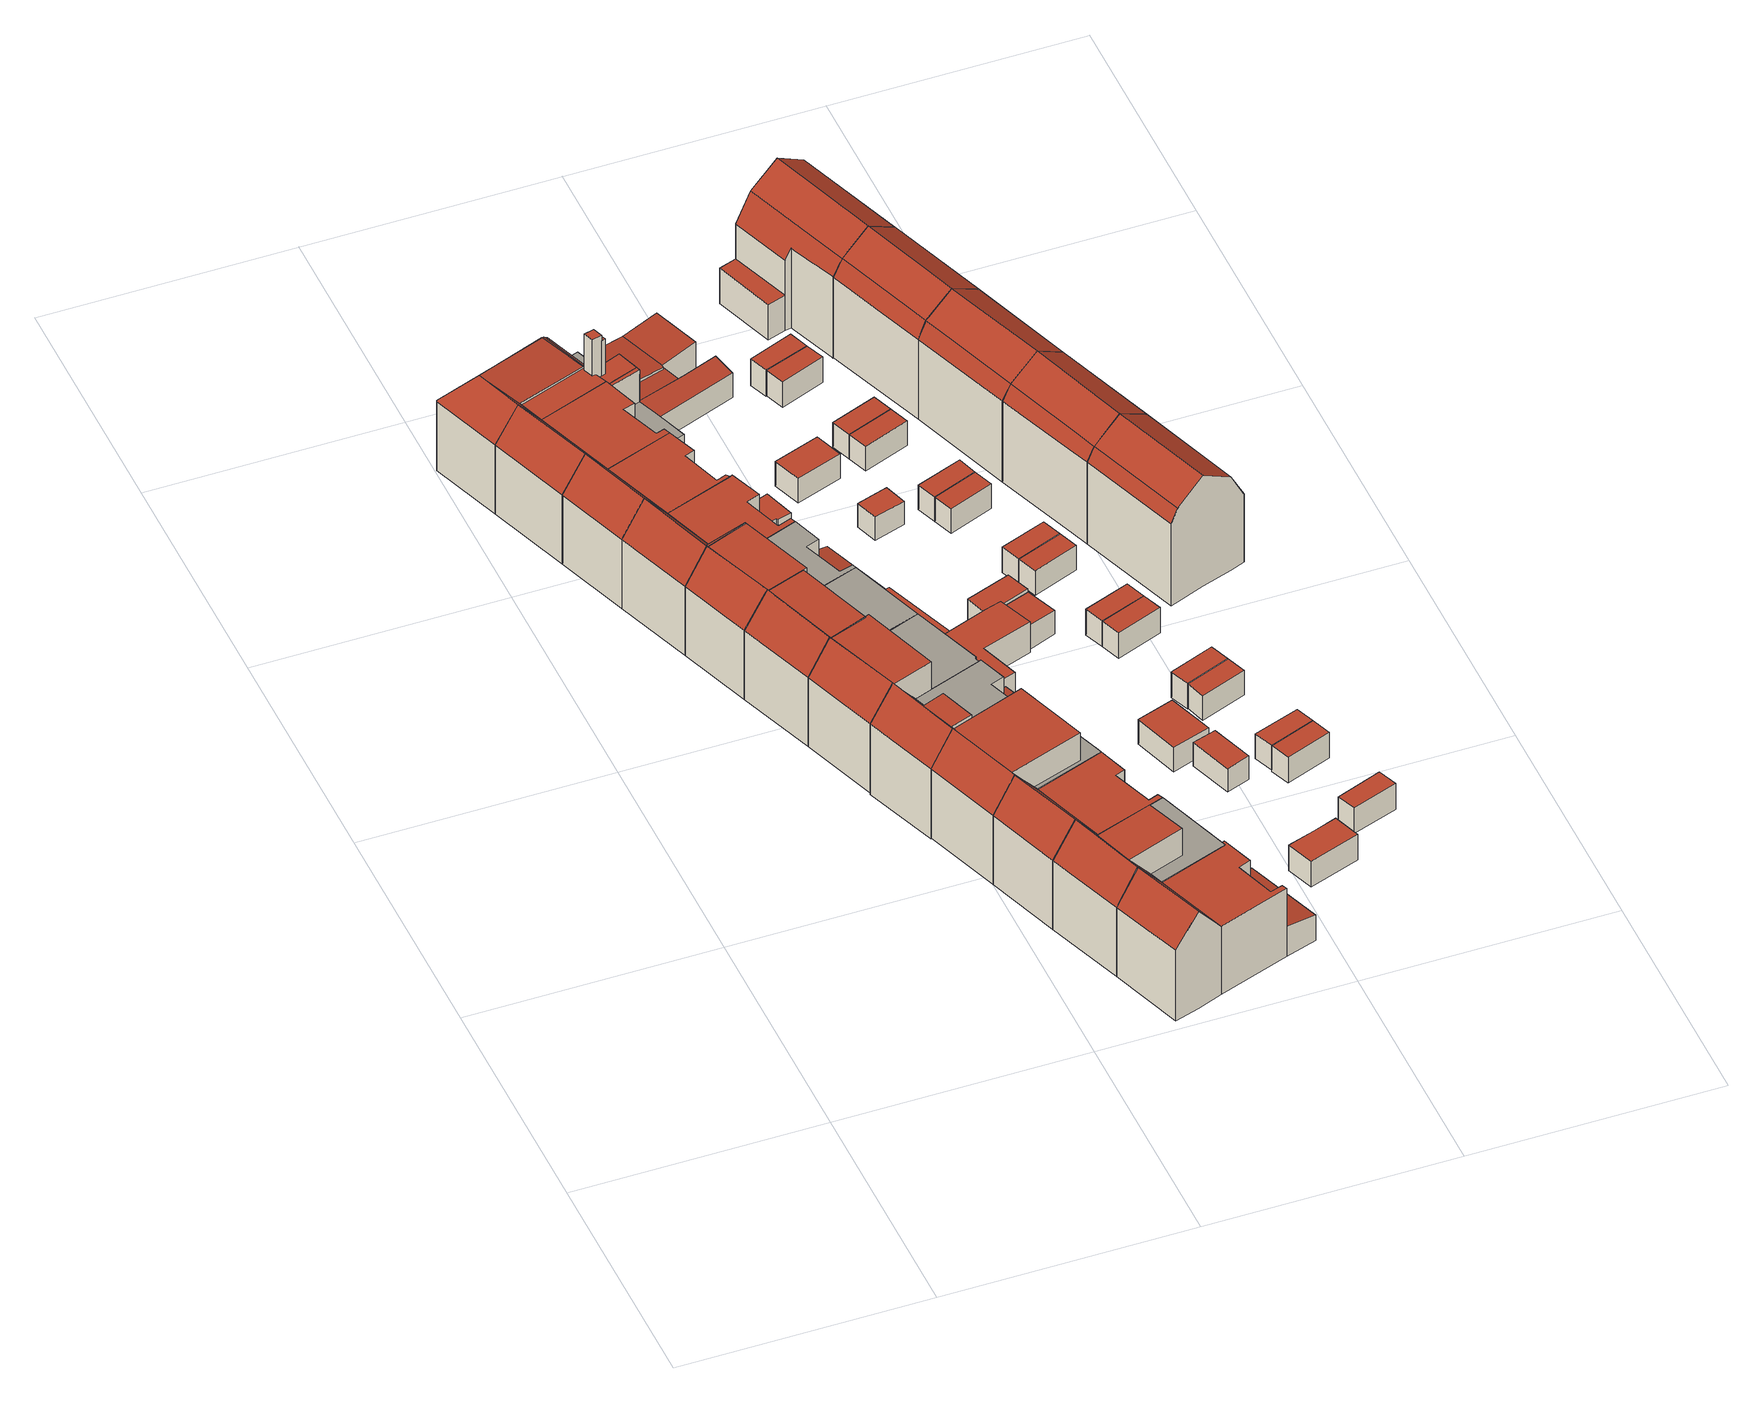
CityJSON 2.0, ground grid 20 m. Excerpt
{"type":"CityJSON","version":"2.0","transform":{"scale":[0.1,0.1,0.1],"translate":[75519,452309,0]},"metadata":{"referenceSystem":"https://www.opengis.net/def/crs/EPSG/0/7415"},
"CityObjects":{
"building1":{"type":"Building","attributes":{"Volume":434.05,"Dakoppervlakte":76.26,"Muuroppervlakte":228.91,"Vloeroppervlakte":63.61,"hoogte_Z_max_in_m_NAP":10.05,"GEB_DOEL":"woonfunctie","dateOfConstruction":"1928-01-01","measuredHeight":9.13},"geometry":[{"type":"Solid","lod":"2","boundaries":[[[[0,1,2,3,4,5,6,7,8,9]],[[10,11,12,13]],[[14,15,16,17,18,19,20,21]],[[22,23,24,25]],[[26,25,24,27]],[[17,16,13,8,7]],[[17,7,6,18]],[[21,20,0,9,12]],[[12,9,8,13]],[[14,11,10,15]],[[10,13,16,15]],[[14,21,12,11]],[[5,4,22,25]],[[22,4,3,23]],[[19,27,24,23,3,2,1]],[[6,5,25,26,18]],[[27,19,18,26]],[[1,0,20,19]]]],"semantics":{"surfaces":[{"type":"GroundSurface"},{"type":"OuterFloorSurface"},{"type":"RoofSurface"},{"type":"WallSurface"}],"values":[[0,1,2,2,2,3,3,3,3,3,3,3,3,3,3,3,3,3]]}}]},
"building2":{"type":"Building","attributes":{"Volume":512.61,"Dakoppervlakte":98.29,"Muuroppervlakte":268.55,"Vloeroppervlakte":85.4,"hoogte_Z_max_in_m_NAP":10.05,"GEB_DOEL":"woonfunctie","dateOfConstruction":"1928-01-01","measuredHeight":9.14},"geometry":[{"type":"Solid","lod":"2","boundaries":[[[[28,29,30,31,32,33,34,35,36,37,3,2,1,0,38,39,40]],[[41,42,43,44]],[[45,46,47,48,49,50,51,52,20,19,53]],[[54,55,56,57,58,59,60,61,62]],[[63,64,65,66,67,60,68,69]],[[70,71,24,23]],[[71,72,73,74,27,24]],[[73,72,75,76]],[[38,0,20,52,66]],[[20,0,1,19]],[[33,32,55,47,46]],[[55,32,31,30,57,56]],[[57,30,29,58]],[[42,41,54,62]],[[28,63,69,58,29]],[[63,28,40,64]],[[39,65,64,40]],[[38,66,65,39]],[[68,59,58,69]],[[68,60,59]],[[49,44,43,50]],[[43,42,51,50]],[[42,62,61,67,66,52,51]],[[55,54,41,48,47]],[[49,48,41,44]],[[36,35,72,71]],[[23,24,27,19,1,2,3]],[[23,3,37,70]],[[71,70,37,36]],[[34,33,46,75,72,35]],[[53,19,27,74]],[[76,75,46,45]],[[45,53,74,73,76]],[[61,60,67]]]],"semantics":{"surfaces":[{"type":"GroundSurface"},{"type":"OuterFloorSurface"},{"type":"RoofSurface"},{"type":"WallSurface"}],"values":[[0,1,2,2,2,2,2,2,3,3,3,3,3,3,3,3,3,3,3,3,3,3,3,3,3,3,3,3,3,3,3,3,3,3]]}}]},
"building3":{"type":"Building","attributes":{"Volume":550.99,"Dakoppervlakte":62.95,"Muuroppervlakte":271.52,"Vloeroppervlakte":66.64,"hoogte_Z_max_in_m_NAP":10.05,"GEB_DOEL":"woonfunctie","dateOfConstruction":"1928-01-01","measuredHeight":9.13},"geometry":[{"type":"Solid","lod":"2","boundaries":[[[[77,78,79,80,81,82,83,84,85]],[[86,87,88,89,90,91,92]],[[93,94,95,96,97]],[[98,99,92,91,97]],[[99,98,100,101,102]],[[95,94,89,77,85]],[[101,84,83,102]],[[92,99,102,83,82,81]],[[80,86,92,81]],[[87,86,80,79,78,88]],[[89,88,78,77]],[[91,90,93,97]],[[93,90,89,94]],[[98,96,95,100]],[[98,97,96]],[[85,84,101,100,95]]]],"semantics":{"surfaces":[{"type":"GroundSurface"},{"type":"OuterFloorSurface"},{"type":"RoofSurface"},{"type":"WallSurface"}],"values":[[0,1,2,2,2,3,3,3,3,3,3,3,3,3,3,3]]}}]},
"building4":{"type":"Building","attributes":{"Volume":543.57,"Dakoppervlakte":65.15,"Muuroppervlakte":277.6,"Vloeroppervlakte":85.93,"hoogte_Z_max_in_m_NAP":10.05,"GEB_DOEL":"woonfunctie","dateOfConstruction":"1928-01-01","measuredHeight":9.17},"geometry":[{"type":"Solid","lod":"2","boundaries":[[[[103,104,105,106,107,108,109,110,37,36,35,34,33,32,31,30]],[[111,112,113,114,115,47,46,116]],[[117,118,119,120]],[[121,122,123,124,55,125,126,127]],[[128,75,72,129]],[[129,72,71,130]],[[131,130,71,70]],[[46,47,55,32,33]],[[127,111,116,106,105]],[[105,104,121,127]],[[121,104,103,122]],[[122,103,30,123]],[[31,32,55,124]],[[120,119,126,125]],[[117,120,115,114]],[[115,120,125,55,47]],[[127,126,119,112,111]],[[119,118,113,112]],[[113,118,117,114]],[[36,37,70,71]],[[70,37,110,131]],[[107,106,116,128,129,108]],[[72,75,46,33,34,35]],[[129,130,131,110,109,108]],[[36,71,72,35]],[[128,116,46,75]],[[30,31,124,123]]]],"semantics":{"surfaces":[{"type":"GroundSurface"},{"type":"OuterFloorSurface"},{"type":"RoofSurface"},{"type":"WallSurface"}],"values":[[0,1,1,2,2,2,2,3,3,3,3,3,3,3,3,3,3,3,3,3,3,3,3,3,3,3,3]]}}]},
"building5":{"type":"Building","attributes":{"Volume":481.48,"Dakoppervlakte":46.41,"Muuroppervlakte":262.73,"Vloeroppervlakte":71.82,"hoogte_Z_max_in_m_NAP":10.05,"GEB_DOEL":"woonfunctie","dateOfConstruction":"1928-01-01","measuredHeight":9.29},"geometry":[{"type":"Solid","lod":"2","boundaries":[[[[132,133,134,135,136,137,138,139,140,141,142,143,144,145]],[[146,147,148,149,150]],[[151,152,153,154,155]],[[156,157,158,100,159,160,161,162]],[[158,163,101,100]],[[164,157,159,88,165,166,167,168,169]],[[170,171,162,161]],[[164,169,152,145,144]],[[164,144,143,157]],[[137,88,159,138]],[[137,136,147,165,88]],[[133,155,154,134]],[[145,152,151,132]],[[147,136,135,148]],[[149,148,135,134,154]],[[150,149,154,153,168,167]],[[152,169,168,153]],[[147,146,166,165]],[[167,166,146,150]],[[142,141,163,158]],[[163,141,140,101]],[[159,100,101,140,139,138]],[[158,157,143,142]],[[157,156,160,159]],[[155,133,132,151]],[[171,156,162]],[[161,160,170]],[[170,160,156,171]]]],"semantics":{"surfaces":[{"type":"GroundSurface"},{"type":"OuterFloorSurface"},{"type":"RoofSurface"},{"type":"WallSurface"}],"values":[[0,1,2,2,2,1,2,3,3,3,3,3,3,3,3,3,3,3,3,3,3,3,3,3,3,3,3,3]]}}]},
"building6":{"type":"Building","attributes":{"Volume":449.72,"Dakoppervlakte":79.5,"Muuroppervlakte":230.95,"Vloeroppervlakte":66.03,"hoogte_Z_max_in_m_NAP":10.05,"GEB_DOEL":"woonfunctie","dateOfConstruction":"1928-01-01","measuredHeight":9.12},"geometry":[{"type":"Solid","lod":"2","boundaries":[[[[172,173,174,83,82,81,80,175,176,177]],[[178,179,180,181]],[[182,183,86,92,184,185,186,187]],[[102,188,189,99]],[[189,184,92,99]],[[175,80,86,183,181]],[[81,92,86,80]],[[186,185,177,176,180]],[[180,176,175,181]],[[187,179,178,182]],[[178,181,183,182]],[[187,186,180,179]],[[82,83,102,99]],[[102,83,174,188]],[[184,189,188,174,173,172]],[[81,82,99,92]],[[172,177,185,184]]]],"semantics":{"surfaces":[{"type":"GroundSurface"},{"type":"OuterFloorSurface"},{"type":"RoofSurface"},{"type":"WallSurface"}],"values":[[0,1,2,2,2,3,3,3,3,3,3,3,3,3,3,3,3]]}}]},
"building7":{"type":"Building","attributes":{"Volume":574.65,"Dakoppervlakte":66.65,"Muuroppervlakte":276.35,"Vloeroppervlakte":90.2,"hoogte_Z_max_in_m_NAP":10.05,"GEB_DOEL":"woonfunctie","dateOfConstruction":"1928-01-01","measuredHeight":9.14},"geometry":[{"type":"Solid","lod":"2","boundaries":[[[[190,191,192,193,194,195,196,197,110,109,108,107,198,105,104]],[[199,200,201,111]],[[202,203,204,205,206]],[[207,208,129,209]],[[209,129,130,210]],[[210,130,131,211]],[[199,111,204,105,198]],[[201,200,193,192,205]],[[190,104,203,202]],[[206,205,192,191]],[[202,206,191,190]],[[201,205,204,111]],[[194,193,200,207,209,195]],[[195,209,210,196]],[[109,110,131,130,129,108]],[[131,110,197,211]],[[210,211,197,196]],[[129,208,199,198,107,108]],[[200,199,208,207]],[[105,204,203,104]]]],"semantics":{"surfaces":[{"type":"GroundSurface"},{"type":"OuterFloorSurface"},{"type":"RoofSurface"},{"type":"WallSurface"}],"values":[[0,1,2,2,2,2,3,3,3,3,3,3,3,3,3,3,3,3,3,3]]}}]},
"building8":{"type":"Building","attributes":{"Volume":505.32,"Dakoppervlakte":51.4,"Muuroppervlakte":255.9,"Vloeroppervlakte":67.74,"hoogte_Z_max_in_m_NAP":10.05,"GEB_DOEL":"woonfunctie","dateOfConstruction":"1928-01-01","measuredHeight":9.11},"geometry":[{"type":"Solid","lod":"2","boundaries":[[[[172,177,212,213,214,215,216,174,173]],[[217,218,219,220,221,222,223,185,184]],[[224,225,226,227]],[[224,217,184,189,228,221,220,225]],[[189,188,229,228]],[[185,223,222,213,212,177]],[[213,222,221,214]],[[215,214,221,228]],[[188,189,184,172,173,174]],[[188,174,216,229]],[[215,228,229,216]],[[217,224,227,218]],[[225,220,219,226]],[[227,226,219,218]],[[177,172,184,185]]]],"semantics":{"surfaces":[{"type":"GroundSurface"},{"type":"OuterFloorSurface"},{"type":"RoofSurface"},{"type":"WallSurface"}],"values":[[0,1,2,2,2,3,3,3,3,3,3,3,3,3,3]]}}]},
"building9":{"type":"Building","attributes":{"Volume":577.96,"Dakoppervlakte":101.88,"Muuroppervlakte":315.08,"Vloeroppervlakte":101.03,"hoogte_Z_max_in_m_NAP":10.05,"GEB_DOEL":"woonfunctie","dateOfConstruction":"1928-01-01","measuredHeight":9.16},"geometry":[{"type":"Solid","lod":"2","boundaries":[[[[230,231,232,233,234,7,6,5,4,235,236,237,238,239,240,241,242,243,244]],[[245,246,247,248,249,250,251]],[[252,253,254,255,256,257]],[[17,258,259,260,261,262,263,18]],[[264,265,266,267,268,269]],[[270,271,272,273,274,275]],[[276,277,22,25]],[[26,278,276,25]],[[7,17,18,6]],[[258,17,7,234,253]],[[247,232,231,248]],[[249,248,231,230,267]],[[233,254,253,234]],[[247,255,254,233,232]],[[255,247,246,256]],[[268,267,230,244]],[[242,264,269,243]],[[242,241,265,264]],[[275,274,273,265,241,240,239]],[[266,265,273,272,250]],[[250,249,267,266]],[[257,256,246,245,261,260]],[[275,262,261,245,251,270]],[[275,239,238,237,263,262]],[[253,252,259,258]],[[259,252,257,260]],[[250,272,271,270,251]],[[5,6,18,26,25]],[[277,276,278,263,237,236,235]],[[277,235,4,22]],[[4,5,25,22]],[[26,18,263,278]],[[269,268,244,243]]]],"semantics":{"surfaces":[{"type":"GroundSurface"},{"type":"OuterFloorSurface"},{"type":"RoofSurface"},{"type":"WallSurface"}],"values":[[0,1,1,2,2,2,2,2,3,3,3,3,3,3,3,3,3,3,3,3,3,3,3,3,3,3,3,3,3,3,3,3,3]]}}]},
"building10":{"type":"Building","attributes":{"Volume":654.75,"Dakoppervlakte":140,"Muuroppervlakte":306.71,"Vloeroppervlakte":122.62,"hoogte_Z_max_in_m_NAP":10.72,"GEB_DOEL":"winkelfunctie - winkelfunctie,woonfunctie","dateOfConstruction":"1928-01-01","measuredHeight":9.78},"geometry":[{"type":"Solid","lod":"2","boundaries":[[[[235,279,280,281,282,283,284,285,286,287,242,241,240,239,238,237,236]],[[288,289,290,291,292,293]],[[294,295,296,297,298]],[[297,296,299,300]],[[301,302,303,304]],[[301,305,277,276,302]],[[302,306,307,303]],[[307,308,309,304,303]],[[278,306,302,276]],[[310,311,263,262,312,313,314,315,316,309,308]],[[317,318,319,320,321,322]],[[323,324,325,326]],[[327,328,329,330]],[[275,274,273,331,332,333,334,335]],[[285,300,299,286]],[[300,285,284,283,298,297]],[[279,305,301]],[[305,279,235,277]],[[263,278,276,277,235,236,237]],[[301,304,309,281,280,279]],[[237,238,239,275,262,263]],[[309,316,290,282,281]],[[290,289,298,283,282]],[[241,242,318,317]],[[319,318,242,287]],[[328,323,326,329]],[[334,333,330,329]],[[332,327,330,333]],[[331,273,317,322,288]],[[293,292,328,327,332]],[[262,275,335,312]],[[291,290,316,315]],[[239,240,241,317,273,274,275]],[[324,314,313,325]],[[323,328,292,291,315,314,324]],[[334,329,326,325,313,312,335]],[[278,263,311,306]],[[308,307,306,311,310]],[[320,319,287,286,299,296]],[[322,321,295,294]],[[296,295,321,320]],[[322,294,298,289,288]],[[332,331,288,293]]]],"semantics":{"surfaces":[{"type":"GroundSurface"},{"type":"OuterFloorSurface"},{"type":"RoofSurface"},{"type":"WallSurface"}],"values":[[0,1,2,2,2,2,2,2,2,2,2,2,2,2,3,3,3,3,3,3,3,3,3,3,3,3,3,3,3,3,3,3,3,3,3,3,3,3,3,3,3,3,3]]}}]},
"building11":{"type":"Building","attributes":{"Volume":495,"Dakoppervlakte":96.04,"Muuroppervlakte":244.27,"Vloeroppervlakte":83.3,"hoogte_Z_max_in_m_NAP":10.05,"GEB_DOEL":"woonfunctie","dateOfConstruction":"1928-01-01","measuredHeight":9.12},"geometry":[{"type":"Solid","lod":"2","boundaries":[[[[336,337,338,216,215,214,213,212,339,340,341,342]],[[343,344,345,346]],[[222,221,347,348,349,350,351,352,353,223]],[[228,229,354,355]],[[221,228,355,347]],[[356,357,358,359,360,361]],[[212,223,353,357,339]],[[223,212,213,222]],[[214,221,222,213]],[[336,342,360,348,347]],[[215,216,229,228]],[[347,355,354,338,337,336]],[[214,215,228,221]],[[339,357,356,340]],[[342,341,361,360]],[[341,340,356,361]],[[344,359,358,345]],[[351,346,345,352]],[[352,345,358,357,353]],[[360,359,344,349,348]],[[349,344,343,350]],[[350,343,346,351]],[[354,229,216,338]]]],"semantics":{"surfaces":[{"type":"GroundSurface"},{"type":"OuterFloorSurface"},{"type":"RoofSurface"},{"type":"WallSurface"}],"values":[[0,1,2,2,2,2,3,3,3,3,3,3,3,3,3,3,3,3,3,3,3,3,3]]}}]},
"building12":{"type":"Building","attributes":{"Volume":626.02,"Dakoppervlakte":82.35,"Muuroppervlakte":307.56,"Vloeroppervlakte":103.92,"hoogte_Z_max_in_m_NAP":10.05,"GEB_DOEL":"woonfunctie","dateOfConstruction":"1928-01-01","measuredHeight":9.16},"geometry":[{"type":"Solid","lod":"2","boundaries":[[[[197,196,195,194,362,192,191,363,364,365,366,367,368,369,370,371,372,373,374,375]],[[376,201,377,378,164,379]],[[380,381,382,383,384,385,386,387]],[[388,389,209,390]],[[390,209,210,158]],[[163,158,210,211]],[[367,387,386,368]],[[387,367,366,380]],[[366,365,381,380]],[[381,365,364,382]],[[382,364,363,383]],[[385,384,191,192]],[[376,379,369,368,386]],[[192,362,377,201,385]],[[370,164,378,371]],[[379,164,370,369]],[[196,197,211,210]],[[211,197,375,163]],[[372,371,378,388,390,373]],[[209,389,377,362,194,195]],[[390,158,163,375,374,373]],[[210,209,195,196]],[[388,378,377,389]],[[376,386,385,201]],[[383,363,191,384]]]],"semantics":{"surfaces":[{"type":"GroundSurface"},{"type":"OuterFloorSurface"},{"type":"RoofSurface"},{"type":"WallSurface"}],"values":[[0,1,2,2,2,2,3,3,3,3,3,3,3,3,3,3,3,3,3,3,3,3,3,3,3]]}}]},
"building13":{"type":"Building","attributes":{"Volume":22.73,"Dakoppervlakte":9.76,"Muuroppervlakte":29.9,"Vloeroppervlakte":9.76,"hoogte_Z_max_in_m_NAP":3.23,"GEB_DOEL":"onbekend","dateOfConstruction":"1928-01-01","measuredHeight":2.34},"geometry":[{"type":"Solid","lod":"2","boundaries":[[[[391,392,393,394]],[[395,396,397,398]],[[391,394,396,395]],[[396,394,393,397]],[[393,392,398,397]],[[392,391,395,398]]]],"semantics":{"surfaces":[{"type":"GroundSurface"},{"type":"RoofSurface"},{"type":"WallSurface"}],"values":[[0,1,2,2,2,2]]}}]},
"building14":{"type":"Building","attributes":{"Volume":11.13,"Dakoppervlakte":5.1,"Muuroppervlakte":19.9,"Vloeroppervlakte":5.1,"hoogte_Z_max_in_m_NAP":3.21,"GEB_DOEL":"onbekend","dateOfConstruction":"1928-01-01","measuredHeight":2.18},"geometry":[{"type":"Solid","lod":"2","boundaries":[[[[399,400,401,402]],[[403,404,405,406]],[[402,404,403,399]],[[402,401,405,404]],[[405,401,400,406]],[[406,400,399,403]]]],"semantics":{"surfaces":[{"type":"GroundSurface"},{"type":"RoofSurface"},{"type":"WallSurface"}],"values":[[0,1,2,2,2,2]]}}]},
"building15":{"type":"Building","attributes":{"Volume":19.09,"Dakoppervlakte":7.99,"Muuroppervlakte":28.35,"Vloeroppervlakte":7.99,"hoogte_Z_max_in_m_NAP":3.36,"GEB_DOEL":"onbekend","dateOfConstruction":"1928-01-01","measuredHeight":2.39},"geometry":[{"type":"Solid","lod":"2","boundaries":[[[[407,408,409,410,411]],[[412,413,414,415,416]],[[408,407,416,415]],[[411,412,416,407]],[[411,410,413,412]],[[409,414,413,410]],[[409,408,415,414]]]],"semantics":{"surfaces":[{"type":"GroundSurface"},{"type":"RoofSurface"},{"type":"WallSurface"}],"values":[[0,1,2,2,2,2,2]]}}]},
"building16":{"type":"Building","attributes":{"Volume":14.85,"Dakoppervlakte":6.59,"Muuroppervlakte":23.17,"Vloeroppervlakte":6.58,"hoogte_Z_max_in_m_NAP":3.28,"GEB_DOEL":"onbekend","dateOfConstruction":"1928-01-01","measuredHeight":2.31},"geometry":[{"type":"Solid","lod":"2","boundaries":[[[[417,418,419,420]],[[421,422,423,424]],[[419,418,423,422]],[[418,417,424,423]],[[424,417,420,421]],[[421,420,419,422]]]],"semantics":{"surfaces":[{"type":"GroundSurface"},{"type":"RoofSurface"},{"type":"WallSurface"}],"values":[[0,1,2,2,2,2]]}}]},
"building17":{"type":"Building","attributes":{"Volume":28.14,"Dakoppervlakte":12.75,"Muuroppervlakte":31.68,"Vloeroppervlakte":12.74,"hoogte_Z_max_in_m_NAP":3.27,"GEB_DOEL":"onbekend","dateOfConstruction":"1928-01-01","measuredHeight":2.26},"geometry":[{"type":"Solid","lod":"2","boundaries":[[[[425,426,427,428]],[[429,430,431,432]],[[428,432,431,425]],[[432,428,427,429]],[[426,430,429,427]],[[426,425,431,430]]]],"semantics":{"surfaces":[{"type":"GroundSurface"},{"type":"RoofSurface"},{"type":"WallSurface"}],"values":[[0,1,2,2,2,2]]}}]},
"building18":{"type":"Building","attributes":{"Volume":23.94,"Dakoppervlakte":9.97,"Muuroppervlakte":31.77,"Vloeroppervlakte":9.96,"hoogte_Z_max_in_m_NAP":3.43,"GEB_DOEL":"onbekend","dateOfConstruction":"1928-01-01","measuredHeight":2.43},"geometry":[{"type":"Solid","lod":"2","boundaries":[[[[433,434,435,436,437]],[[438,439,440,441,442]],[[436,435,442,441]],[[438,442,435,434]],[[438,434,433,439]],[[439,433,437,436,441,440]]]],"semantics":{"surfaces":[{"type":"GroundSurface"},{"type":"RoofSurface"},{"type":"WallSurface"}],"values":[[0,1,2,2,2,2]]}}]},
"building19":{"type":"Building","attributes":{"Volume":16.19,"Dakoppervlakte":7.45,"Muuroppervlakte":24.84,"Vloeroppervlakte":12.78,"hoogte_Z_max_in_m_NAP":3.21,"GEB_DOEL":"onbekend","dateOfConstruction":"1928-01-01","measuredHeight":2.17},"geometry":[{"type":"Solid","lod":"2","boundaries":[[[[443,444,445,446]],[[447,448,449,450]],[[449,445,444,450]],[[444,443,447,450]],[[447,443,446,448]],[[446,445,449,448]]]],"semantics":{"surfaces":[{"type":"GroundSurface"},{"type":"RoofSurface"},{"type":"WallSurface"}],"values":[[0,1,2,2,2,2]]}}]},
"building20":{"type":"Building","attributes":{"Volume":16.11,"Dakoppervlakte":6.6,"Muuroppervlakte":27.37,"Vloeroppervlakte":6.6,"hoogte_Z_max_in_m_NAP":3.46,"GEB_DOEL":"onbekend","dateOfConstruction":"1925-01-01","measuredHeight":2.44},"geometry":[{"type":"Solid","lod":"2","boundaries":[[[[451,452,453,454]],[[455,456,457,458]],[[453,452,458,457]],[[452,451,455,458]],[[454,456,455,451]],[[454,453,457,456]]]],"semantics":{"surfaces":[{"type":"GroundSurface"},{"type":"RoofSurface"},{"type":"WallSurface"}],"values":[[0,1,2,2,2,2]]}}]},
"building21":{"type":"Building","attributes":{"Volume":15.84,"Dakoppervlakte":6.6,"Muuroppervlakte":26.89,"Vloeroppervlakte":6.6,"hoogte_Z_max_in_m_NAP":3.46,"GEB_DOEL":"onbekend","dateOfConstruction":"1925-01-01","measuredHeight":2.4},"geometry":[{"type":"Solid","lod":"2","boundaries":[[[[459,460,461,462]],[[457,463,464,458]],[[461,460,463,457]],[[460,459,464,463]],[[464,459,462,458]],[[462,461,457,458]]]],"semantics":{"surfaces":[{"type":"GroundSurface"},{"type":"RoofSurface"},{"type":"WallSurface"}],"values":[[0,1,2,2,2,2]]}}]},
"building22":{"type":"Building","attributes":{"Volume":15.69,"Dakoppervlakte":6.6,"Muuroppervlakte":26.65,"Vloeroppervlakte":6.6,"hoogte_Z_max_in_m_NAP":3.44,"GEB_DOEL":"onbekend","dateOfConstruction":"1925-01-01","measuredHeight":2.38},"geometry":[{"type":"Solid","lod":"2","boundaries":[[[[465,466,467,468]],[[469,470,471,472]],[[466,472,471,467]],[[466,465,469,472]],[[468,470,469,465]],[[468,467,471,470]]]],"semantics":{"surfaces":[{"type":"GroundSurface"},{"type":"RoofSurface"},{"type":"WallSurface"}],"values":[[0,1,2,2,2,2]]}}]},
"building23":{"type":"Building","attributes":{"Volume":15.44,"Dakoppervlakte":6.6,"Muuroppervlakte":26.21,"Vloeroppervlakte":6.6,"hoogte_Z_max_in_m_NAP":3.44,"GEB_DOEL":"onbekend","dateOfConstruction":"1925-01-01","measuredHeight":2.34},"geometry":[{"type":"Solid","lod":"2","boundaries":[[[[467,466,473,474]],[[475,476,472,471]],[[467,474,475,471]],[[473,476,475,474]],[[466,472,476,473]],[[467,471,472,466]]]],"semantics":{"surfaces":[{"type":"GroundSurface"},{"type":"RoofSurface"},{"type":"WallSurface"}],"values":[[0,1,2,2,2,2]]}}]},
"building24":{"type":"Building","attributes":{"Volume":15.61,"Dakoppervlakte":6.6,"Muuroppervlakte":26.52,"Vloeroppervlakte":6.6,"hoogte_Z_max_in_m_NAP":3.44,"GEB_DOEL":"onbekend","dateOfConstruction":"1925-01-01","measuredHeight":2.37},"geometry":[{"type":"Solid","lod":"2","boundaries":[[[[477,478,479,480]],[[481,482,483,484]],[[479,478,481,484]],[[478,477,482,481]],[[483,482,477,480]],[[480,479,484,483]]]],"semantics":{"surfaces":[{"type":"GroundSurface"},{"type":"RoofSurface"},{"type":"WallSurface"}],"values":[[0,1,2,2,2,2]]}}]},
"building25":{"type":"Building","attributes":{"Volume":15.77,"Dakoppervlakte":6.6,"Muuroppervlakte":26.78,"Vloeroppervlakte":6.6,"hoogte_Z_max_in_m_NAP":3.44,"GEB_DOEL":"onbekend","dateOfConstruction":"1925-01-01","measuredHeight":2.39},"geometry":[{"type":"Solid","lod":"2","boundaries":[[[[479,478,485,486]],[[481,484,487,488]],[[479,486,487,484]],[[485,488,487,486]],[[488,485,478,481]],[[478,479,484,481]]]],"semantics":{"surfaces":[{"type":"GroundSurface"},{"type":"RoofSurface"},{"type":"WallSurface"}],"values":[[0,1,2,2,2,2]]}}]},
"building26":{"type":"Building","attributes":{"Volume":16,"Dakoppervlakte":6.6,"Muuroppervlakte":27.16,"Vloeroppervlakte":6.6,"hoogte_Z_max_in_m_NAP":3.44,"GEB_DOEL":"onbekend","dateOfConstruction":"1925-01-01","measuredHeight":2.42},"geometry":[{"type":"Solid","lod":"2","boundaries":[[[[489,490,491,492]],[[493,494,495,496]],[[489,492,493,496]],[[492,491,494,493]],[[490,495,494,491]],[[490,489,496,495]]]],"semantics":{"surfaces":[{"type":"GroundSurface"},{"type":"RoofSurface"},{"type":"WallSurface"}],"values":[[0,1,2,2,2,2]]}}]},
"building27":{"type":"Building","attributes":{"Volume":15.74,"Dakoppervlakte":6.6,"Muuroppervlakte":26.73,"Vloeroppervlakte":6.6,"hoogte_Z_max_in_m_NAP":3.44,"GEB_DOEL":"onbekend","dateOfConstruction":"1925-01-01","measuredHeight":2.38},"geometry":[{"type":"Solid","lod":"2","boundaries":[[[[497,498,499,500]],[[496,501,502,493]],[[497,500,501,496]],[[500,499,502,501]],[[502,499,498,493]],[[498,497,496,493]]]],"semantics":{"surfaces":[{"type":"GroundSurface"},{"type":"RoofSurface"},{"type":"WallSurface"}],"values":[[0,1,2,2,2,2]]}}]},
"building28":{"type":"Building","attributes":{"Volume":15.9,"Dakoppervlakte":6.6,"Muuroppervlakte":26.99,"Vloeroppervlakte":6.6,"hoogte_Z_max_in_m_NAP":3.44,"GEB_DOEL":"onbekend","dateOfConstruction":"1925-01-01","measuredHeight":2.41},"geometry":[{"type":"Solid","lod":"2","boundaries":[[[[503,504,505,506]],[[507,508,509,510]],[[503,506,508,507]],[[506,505,509,508]],[[504,510,509,505]],[[504,503,507,510]]]],"semantics":{"surfaces":[{"type":"GroundSurface"},{"type":"RoofSurface"},{"type":"WallSurface"}],"values":[[0,1,2,2,2,2]]}}]},
"building29":{"type":"Building","attributes":{"Volume":15.99,"Dakoppervlakte":6.6,"Muuroppervlakte":27.15,"Vloeroppervlakte":6.6,"hoogte_Z_max_in_m_NAP":3.44,"GEB_DOEL":"onbekend","dateOfConstruction":"1925-01-01","measuredHeight":2.42},"geometry":[{"type":"Solid","lod":"2","boundaries":[[[[503,506,511,512]],[[507,513,514,508]],[[503,512,513,507]],[[512,511,514,513]],[[514,511,506,508]],[[506,503,507,508]]]],"semantics":{"surfaces":[{"type":"GroundSurface"},{"type":"RoofSurface"},{"type":"WallSurface"}],"values":[[0,1,2,2,2,2]]}}]},
"building30":{"type":"Building","attributes":{"Volume":16.21,"Dakoppervlakte":6.6,"Muuroppervlakte":27.52,"Vloeroppervlakte":6.6,"hoogte_Z_max_in_m_NAP":3.44,"GEB_DOEL":"onbekend","dateOfConstruction":"1925-01-01","measuredHeight":2.45},"geometry":[{"type":"Solid","lod":"2","boundaries":[[[[515,516,517,518]],[[519,520,521,522]],[[517,516,519,522]],[[515,520,519,516]],[[518,521,520,515]],[[518,517,522,521]]]],"semantics":{"surfaces":[{"type":"GroundSurface"},{"type":"RoofSurface"},{"type":"WallSurface"}],"values":[[0,1,2,2,2,2]]}}]},
"building31":{"type":"Building","attributes":{"Volume":15.68,"Dakoppervlakte":6.6,"Muuroppervlakte":26.63,"Vloeroppervlakte":6.6,"hoogte_Z_max_in_m_NAP":3.44,"GEB_DOEL":"onbekend","dateOfConstruction":"1925-01-01","measuredHeight":2.38},"geometry":[{"type":"Solid","lod":"2","boundaries":[[[[523,524,525,526]],[[522,527,528,519]],[[523,526,527,522]],[[526,525,528,527]],[[528,525,524,519]],[[523,522,519,524]]]],"semantics":{"surfaces":[{"type":"GroundSurface"},{"type":"RoofSurface"},{"type":"WallSurface"}],"values":[[0,1,2,2,2,2]]}}]},
"building32":{"type":"Building","attributes":{"Volume":15.59,"Dakoppervlakte":6.6,"Muuroppervlakte":26.47,"Vloeroppervlakte":6.6,"hoogte_Z_max_in_m_NAP":3.44,"GEB_DOEL":"onbekend","dateOfConstruction":"1925-01-01","measuredHeight":2.36},"geometry":[{"type":"Solid","lod":"2","boundaries":[[[[529,530,531,532]],[[533,534,535,536]],[[531,530,534,533]],[[530,529,535,534]],[[532,536,535,529]],[[532,531,533,536]]]],"semantics":{"surfaces":[{"type":"GroundSurface"},{"type":"RoofSurface"},{"type":"WallSurface"}],"values":[[0,1,2,2,2,2]]}}]},
"building33":{"type":"Building","attributes":{"Volume":16.22,"Dakoppervlakte":6.6,"Muuroppervlakte":27.54,"Vloeroppervlakte":6.6,"hoogte_Z_max_in_m_NAP":3.44,"GEB_DOEL":"onbekend","dateOfConstruction":"1925-01-01","measuredHeight":2.46},"geometry":[{"type":"Solid","lod":"2","boundaries":[[[[537,538,539,540]],[[541,534,533,542]],[[539,538,542,533]],[[537,541,542,538]],[[541,537,540,534]],[[539,533,534,540]]]],"semantics":{"surfaces":[{"type":"GroundSurface"},{"type":"RoofSurface"},{"type":"WallSurface"}],"values":[[0,1,2,2,2,2]]}}]},
"building34":{"type":"Building","attributes":{"Volume":16.12,"Dakoppervlakte":6.6,"Muuroppervlakte":27.38,"Vloeroppervlakte":6.6,"hoogte_Z_max_in_m_NAP":3.44,"GEB_DOEL":"onbekend","dateOfConstruction":"1925-01-01","measuredHeight":2.44},"geometry":[{"type":"Solid","lod":"2","boundaries":[[[[543,544,545,546]],[[547,548,549,550]],[[544,550,549,545]],[[544,543,547,550]],[[546,548,547,543]],[[546,545,549,548]]]],"semantics":{"surfaces":[{"type":"GroundSurface"},{"type":"RoofSurface"},{"type":"WallSurface"}],"values":[[0,1,2,2,2,2]]}}]},
"building35":{"type":"Building","attributes":{"Volume":670.07,"Dakoppervlakte":112.02,"Muuroppervlakte":276.52,"Vloeroppervlakte":79.5,"hoogte_Z_max_in_m_NAP":11.35,"GEB_DOEL":"woonfunctie","dateOfConstruction":"1925-01-01","measuredHeight":10.41},"geometry":[{"type":"Solid","lod":"2","boundaries":[[[[551,552,553,554,555,556,557,558,559,560,561,562,563,564,565,566,567]],[[568,569,570,571,572]],[[573,574,575,576]],[[570,569,575,574]],[[573,576,577,578,579,580,581,582]],[[583,584,585,586]],[[576,575,569,559,558,557,556,584,577]],[[579,578,583,553,552]],[[565,564,563,562,571,570,574,573,582,566]],[[568,572,571,562,561,560]],[[560,559,569,568]],[[556,555,585,584]],[[585,555,554,586]],[[583,586,554,553]],[[577,584,583,578]],[[566,582,581,580,579,552,551,567]]]],"semantics":{"surfaces":[{"type":"GroundSurface"},{"type":"RoofSurface"},{"type":"WallSurface"}],"values":[[0,1,1,1,1,1,2,2,2,2,2,2,2,2,2,2]]}}]},
"building36":{"type":"Building","attributes":{"Volume":562.1,"Dakoppervlakte":89.2,"Muuroppervlakte":249.63,"Vloeroppervlakte":62.25,"hoogte_Z_max_in_m_NAP":11.35,"GEB_DOEL":"woonfunctie","dateOfConstruction":"1925-01-01","measuredHeight":10.34},"geometry":[{"type":"Solid","lod":"2","boundaries":[[[[587,588,589,590,591,592,593,594,595,596,597,598,599]],[[582,600,601,573]],[[601,602,574,573]],[[603,570,574,602]],[[571,570,603,604,605,606]],[[589,588,600,582]],[[589,582,573,574,570,571,593,592,591,590]],[[600,588,587,599,598,597,604,603,602,601]],[[594,593,571,606,605,604,597,596,595]]]],"semantics":{"surfaces":[{"type":"GroundSurface"},{"type":"RoofSurface"},{"type":"WallSurface"}],"values":[[0,1,1,1,1,2,2,2,2]]}}]},
"building37":{"type":"Building","attributes":{"Volume":569.18,"Dakoppervlakte":89.98,"Muuroppervlakte":251.89,"Vloeroppervlakte":62.94,"hoogte_Z_max_in_m_NAP":11.35,"GEB_DOEL":"woonfunctie","dateOfConstruction":"1925-01-01","measuredHeight":10.34},"geometry":[{"type":"Solid","lod":"2","boundaries":[[[[607,588,587,599,598,597,608,609,610,611,612,613,614]],[[615,616,601,600]],[[617,604,603,618,619,620,621]],[[622,602,601,616]],[[622,618,603,602]],[[587,588,600,601,602,603,598,599]],[[600,588,607,615]],[[613,612,611,619,618,622,616,615,607,614]],[[609,608,597,604,617,621,620,619,611,610]],[[598,603,604,597]]]],"semantics":{"surfaces":[{"type":"GroundSurface"},{"type":"RoofSurface"},{"type":"WallSurface"}],"values":[[0,1,1,1,1,2,2,2,2,2]]}}]},
"building38":{"type":"Building","attributes":{"Volume":558.33,"Dakoppervlakte":87.56,"Muuroppervlakte":250.91,"Vloeroppervlakte":61.38,"hoogte_Z_max_in_m_NAP":11.35,"GEB_DOEL":"woonfunctie","dateOfConstruction":"1925-01-01","measuredHeight":10.39},"geometry":[{"type":"Solid","lod":"2","boundaries":[[[[623,607,614,613,612,611,624,625,626,627,628,629,630,631,632]],[[615,633,634,635,616]],[[636,622,616,635]],[[637,638,639,619,618,640,641,642]],[[622,636,640,618]],[[613,614,607,615,616,622,618,612]],[[634,633,615,607,623,632]],[[628,641,640,636,635,634,632,631,630,629]],[[626,625,624,611,619,639,638,637,642,641,628,627]],[[618,619,611,612]]]],"semantics":{"surfaces":[{"type":"GroundSurface"},{"type":"RoofSurface"},{"type":"WallSurface"}],"values":[[0,1,1,1,1,2,2,2,2,2]]}}]},
"building39":{"type":"Building","attributes":{"Volume":556.72,"Dakoppervlakte":87.69,"Muuroppervlakte":249.97,"Vloeroppervlakte":61.58,"hoogte_Z_max_in_m_NAP":11.35,"GEB_DOEL":"woonfunctie","dateOfConstruction":"1925-01-01","measuredHeight":10.32},"geometry":[{"type":"Solid","lod":"2","boundaries":[[[[643,644,645,632,631,630,629,628,646,647,648,649,650,651]],[[652,635,634,653]],[[635,652,654,636]],[[655,641,640,656,657,658,659,660]],[[636,654,656,640]],[[631,632,634,635]],[[634,632,645,653]],[[644,643,651,650,657,656,654,652,653,645]],[[648,647,646,628,641,655,660,659,658,657,650,649]],[[641,628,629,630,631,635,636,640]]]],"semantics":{"surfaces":[{"type":"GroundSurface"},{"type":"RoofSurface"},{"type":"WallSurface"}],"values":[[0,1,1,1,1,2,2,2,2,2]]}}]}
},
"vertices":[
[163,593,9],[106,573,9],[87,566,9],[67,559,9],[46,618,9],[66,625,9],[85,632,9],[141,652,9],[150,628,9],[161,596,9],[142,625,41],[153,593,41],[161,596,41],[150,628,41],[153,593,73],[142,625,73],[150,628,73],[141,652,73],[85,632,73],[106,573,73],[163,593,73],[161,596,73],[46,618,74],[67,559,74],[87,566,100],[66,625,100],[85,632,75],[106,573,75],
[204,580,9],[193,577,9],[206,539,9],[204,538,9],[188,532,9],[144,516,9],[130,511,9],[110,503,9],[109,503,9],[90,496,9],[165,594,9],[177,598,9],[196,605,9],[186,536,41],[175,568,41],[164,564,41],[175,532,41],[144,517,73],[144,516,73],[188,532,73],[186,536,73],[175,532,73],[164,564,73],[175,568,73],[165,594,73],[128,511,73],[186,536,37],[188,532,37],[204,538,32],[206,539,31],[193,577,31],[192,578,31],[176,573,36],[173,571,37],[175,568,37],[204,580,36],[196,605,36],[177,598,36],[165,594,36],[173,571,36],[192,578,36],[193,577,36],[90,496,74],[109,503,100],[110,503,99],[110,505,99],[128,511,75],[144,516,99],[144,517,99],
[258,281,9],[274,286,9],[295,228,9],[296,225,9],[240,205,9],[219,197,9],[200,190,9],[178,252,9],[197,259,9],[296,225,73],[295,228,73],[274,286,73],[258,281,73],[279,222,73],[238,208,73],[240,205,73],[279,222,99],[258,281,99],[197,259,99],[218,200,99],[219,201,99],[218,200,100],[219,197,100],[197,259,100],[178,252,74],[200,190,74],
[216,542,9],[238,482,9],[209,471,9],[166,456,9],[151,451,9],[132,444,9],[131,444,9],[111,437,9],[209,471,73],[208,474,73],[197,471,73],[185,504,73],[196,508,73],[166,456,73],[185,504,41],[197,471,41],[208,474,41],[196,508,41],[238,482,32],[216,542,32],[206,539,34],[204,538,34],[196,508,37],[208,474,37],[209,471,37],[166,456,99],[132,444,99],[131,444,100],[111,437,74],
[276,355,8],[285,331,8],[261,323,8],[261,322,8],[272,290,8],[274,286,8],[218,266,8],[197,259,8],[178,252,8],[156,312,8],[176,319,8],[196,326,8],[252,346,8],[254,347,8],[263,287,42],[272,290,42],[261,322,42],[261,323,42],[251,320,42],[276,355,34],[254,347,37],[262,324,37],[261,323,37],[285,331,34],[206,299,73],[196,326,73],[176,319,100],[218,266,73],[216,270,73],[198,264,97],[188,292,97],[156,312,74],[252,346,73],[272,290,73],[263,287,73],[251,320,73],[262,324,73],[254,347,73],[216,270,97],[206,299,97],
[261,144,9],[241,137,9],[221,130,9],[304,201,9],[316,168,9],[318,164,9],[296,198,43],[308,165,43],[316,168,43],[304,201,43],[296,198,73],[304,201,73],[261,144,73],[318,164,73],[316,168,73],[308,165,73],[221,130,74],[241,137,100],
[239,482,9],[262,421,9],[231,409,9],[185,392,9],[174,388,9],[154,381,9],[153,381,9],[134,374,9],[163,455,9],[163,455,73],[185,392,73],[231,409,73],[239,482,35],[238,482,35],[209,471,35],[231,409,35],[262,421,35],[185,392,99],[163,455,99],[154,381,99],[153,381,100],[134,374,74],
[339,104,9],[340,101,9],[284,81,9],[263,74,9],[244,67,9],[268,124,73],[296,134,73],[308,102,73],[280,92,73],[284,81,73],[340,101,73],[339,104,73],[250,118,98],[261,85,98],[308,102,98],[296,134,98],[263,74,100],[244,67,74],
[154,711,9],[164,682,9],[136,672,9],[134,671,9],[139,657,9],[22,685,9],[42,691,9],[61,698,9],[117,718,9],[120,719,9],[127,722,9],[147,729,9],[188,743,9],[217,754,9],[223,737,9],[130,690,39],[129,690,39],[136,672,39],[164,682,39],[154,711,39],[148,726,39],[121,717,39],[132,655,41],[139,657,41],[134,671,41],[136,672,41],[129,690,41],[120,687,41],[139,657,73],[132,655,73],[120,687,73],[130,690,73],[120,719,73],[61,698,73],[188,743,36],[147,729,36],[148,726,36],[154,711,32],[223,737,32],[217,754,36],[121,717,69],[128,719,69],[148,726,69],[147,729,69],[127,722,69],[120,719,69],[42,691,100],[22,685,74],[61,698,75],
[1,743,9],[96,777,9],[98,778,9],[99,778,9],[126,788,9],[166,802,9],[196,813,9],[210,774,9],[181,763,9],[141,747,42],[126,788,42],[99,778,42],[114,737,42],[118,738,42],[121,739,42],[141,747,35],[180,761,32],[180,763,32],[166,802,32],[126,788,35],[210,774,35],[196,813,35],[1,743,75],[28,730,100],[84,751,100],[96,777,75],[1,743,74],[54,718,75],[110,738,75],[112,739,73],[98,778,73],[110,738,73],[54,718,73],[116,729,73],[113,728,73],[110,736,73],[114,737,73],[99,778,73],[147,729,32],[188,743,30],[181,763,30],[180,763,30],[180,761,30],[141,747,32],[118,738,107],[110,736,107],[113,728,107],[121,730,107],[121,739,102],[118,738,102],[121,730,102],[124,731,102],[141,747,69],[121,739,69],[124,731,69],[121,730,69],[116,729,69],
[305,22,9],[285,14,9],[265,8,9],[341,105,9],[365,113,9],[388,50,9],[363,42,9],[351,43,55],[361,46,55],[350,79,55],[340,75,55],[305,22,73],[363,42,73],[361,46,73],[351,43,73],[340,75,73],[350,79,73],[341,105,73],[265,8,75],[285,14,100],[365,113,33],[341,105,37],[350,79,37],[361,46,37],[363,42,37],[388,50,33],
[188,394,9],[292,432,9],[305,436,9],[316,408,9],[275,394,9],[286,362,9],[252,351,9],[251,350,9],[252,346,9],[210,331,9],[196,326,9],[177,319,9],[176,319,9],[156,312,9],[252,351,73],[188,394,73],[210,331,73],[251,350,73],[275,394,38],[316,408,38],[305,436,38],[292,432,38],[262,421,38],[231,409,38],[252,351,38],[286,362,38],[210,331,99],[188,394,99],[177,319,99],
[253,652,9],[261,629,9],[224,616,9],[216,639,9],[253,652,32],[216,639,32],[224,616,32],[261,629,32],
[278,584,10],[284,566,10],[259,558,10],[253,576,10],[278,584,32],[253,576,32],[259,558,32],[284,566,32],
[329,445,10],[305,436,10],[292,432,10],[286,451,10],[322,464,10],[322,464,34],[286,451,34],[292,432,34],[305,436,34],[329,445,34],
[316,410,10],[306,435,10],[329,444,10],[339,419,10],[339,419,32],[329,444,32],[306,435,33],[316,410,33],
[380,300,10],[393,263,10],[362,252,10],[350,289,10],[362,252,33],[393,263,32],[380,300,32],[350,289,33],
[439,139,10],[447,117,10],[406,103,10],[398,125,10],[420,132,10],[447,117,34],[439,139,34],[420,132,34],[398,125,34],[406,103,34],
[377,253,10],[396,259,10],[408,225,10],[389,218,10],[377,253,32],[389,218,32],[408,225,32],[396,259,32],
[275,757,10],[281,741,10],[245,728,10],[239,743,10],[275,757,35],[239,743,35],[245,728,35],[281,741,35],
[287,726,11],[251,712,11],[245,728,11],[281,741,11],[251,712,35],[287,726,35],
[305,674,11],[311,658,11],[274,644,11],[268,660,11],[305,674,34],[268,660,34],[274,644,34],[311,658,34],
[317,642,11],[280,628,11],[280,628,34],[317,642,34],
[336,590,11],[341,574,11],[305,560,11],[299,576,11],[341,574,34],[336,590,34],[299,576,34],[305,560,34],
[347,558,11],[311,544,11],[311,544,34],[347,558,34],
[335,477,10],[329,493,10],[366,507,10],[372,491,10],[372,491,34],[366,507,34],[329,493,34],[335,477,34],
[335,477,11],[372,491,11],[378,475,11],[341,461,11],[341,461,34],[378,475,34],
[365,394,10],[359,410,10],[396,424,10],[402,408,10],[365,394,34],[402,408,34],[396,424,34],[359,410,34],
[408,392,10],[371,378,10],[371,378,34],[408,392,34],
[426,340,10],[432,324,10],[396,310,10],[390,326,10],[432,324,34],[426,340,34],[390,326,34],[396,310,34],
[396,310,11],[432,324,11],[438,308,11],[401,294,11],[401,294,34],[438,308,34],
[457,256,11],[463,241,11],[426,227,11],[420,243,11],[426,227,34],[463,241,34],[457,256,34],[420,243,34],
[469,225,10],[432,211,10],[426,227,10],[463,241,10],[469,225,34],[432,211,34],
[486,173,10],[492,157,10],[455,144,10],[449,159,10],[486,173,34],[449,159,34],[455,144,34],[492,157,34],
[290,787,9],[289,790,9],[284,789,9],[269,784,9],[252,833,9],[266,838,9],[279,842,9],[303,851,9],[326,859,9],[339,863,9],[368,780,9],[371,773,9],[359,769,9],[335,760,9],[312,752,9],[304,749,9],[304,751,9],[339,863,74],[326,859,98],[359,769,98],[371,773,74],[368,780,74],[312,752,98],[335,760,114],[303,851,114],[279,842,98],[266,838,75],[284,789,75],[289,790,84],[290,787,84],[304,751,85],[304,749,85],[284,789,42],[266,838,42],[252,833,42],[269,784,42],
[342,669,10],[335,666,10],[304,749,10],[312,752,10],[335,760,10],[359,769,10],[371,773,10],[382,742,10],[385,733,10],[398,697,10],[401,690,10],[389,686,10],[365,677,10],[335,666,85],[342,669,98],[365,677,114],[389,686,98],[401,690,74],[398,697,74],[382,742,74],
[365,582,10],[403,683,10],[412,658,10],[416,649,10],[431,606,10],[419,602,10],[396,593,10],[372,584,10],[365,582,86],[372,584,98],[403,683,74],[419,602,98],[431,606,74],[416,649,74],[412,658,74],[396,593,114],
[391,512,10],[434,599,10],[442,575,10],[445,566,10],[458,531,10],[461,523,10],[449,519,10],[425,510,10],[402,501,10],[396,499,10],[391,512,87],[396,499,87],[402,501,98],[425,510,114],[445,566,74],[442,575,74],[434,599,74],[449,519,98],[461,523,74],[458,531,74],
[455,427,10],[432,418,10],[426,416,10],[463,516,10],[472,492,10],[475,483,10],[488,446,10],[491,440,10],[479,435,10],[432,418,98],[426,416,87],[455,427,114],[463,516,74],[479,435,98],[491,440,74],[488,446,74],[475,483,74],[472,492,74]
]}
